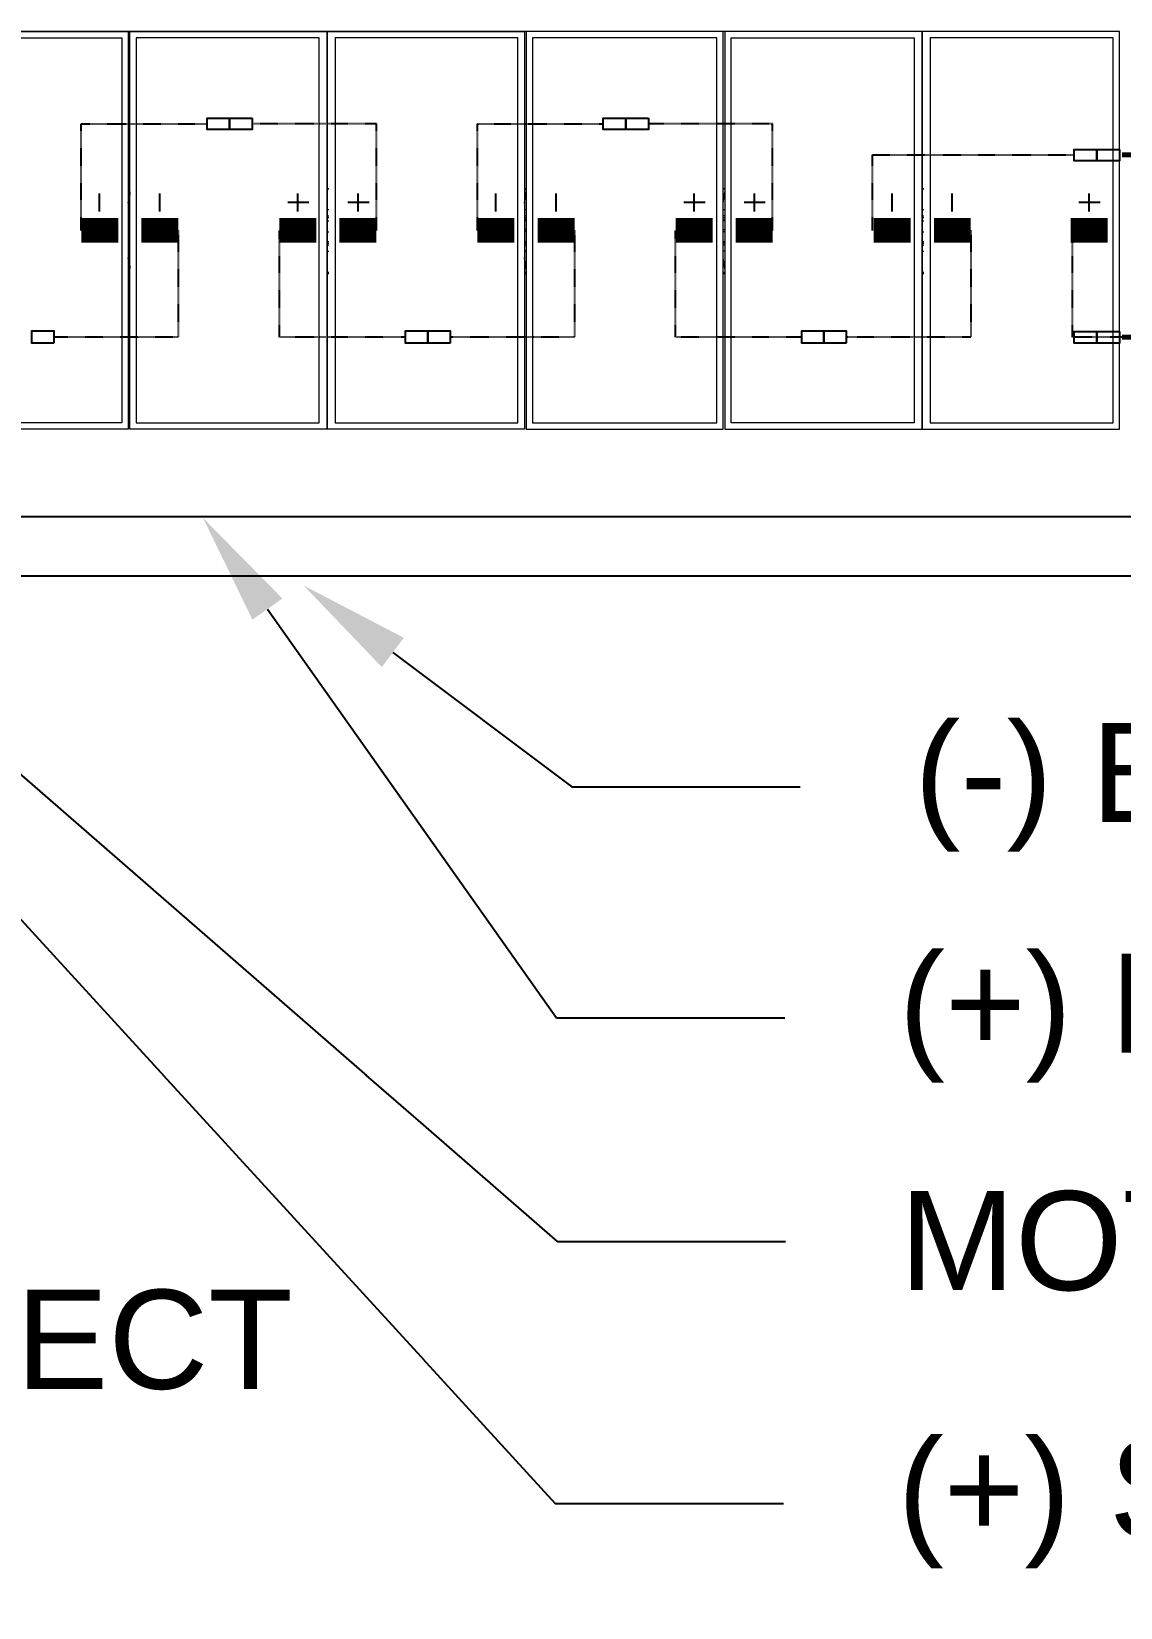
# Model space of a CAD drawing. Header units: feet. Extents: x -354 to 55127, y -297 to 4121.
# Drawn here: x 6268.5 to 6488.4, y 3419.9 to 3738.1 of the extents above; entities that cross this region are included whole.
import ezdxf
from ezdxf import colors
from ezdxf.entities.mleader import LeaderData, LeaderLine
from ezdxf.enums import TextEntityAlignment as Align
from ezdxf.lldxf.tags import DXFTag
from ezdxf.math import Vec2, Vec3

# ---------------------------------------------------------------- set-up
doc = ezdxf.new("R2018")
doc.units = ezdxf.units.FT
doc.header["$MEASUREMENT"] = 0
doc.linetypes.add('HIDDEN', pattern=[0.375, 0.25, -0.125])
for name, color, linetype in [('E-DC HARNESS-NEG', 170, 'DC HARNESS CABLE'), ('E-DC HARNESS-POS', 10, 'DC HARNESS CABLE'), ('E-HARN-COMP', 8, 'Continuous'), ('E-TRNK-CABL-NEG', 6, 'HIDDEN'), ('E-TRUNK-CABLE-POS', 6, 'HIDDEN'), ('G-ANNO-TEXT', 1, 'Continuous'), ('Polarity-Text', 7, 'Continuous')]:
    doc.layers.add(name, color=color, linetype=linetype)
doc.styles.add('NEI-A', font='arial.ttf')
doc.styles.get("Standard").update_dxf_attribs({"font": 'arial.ttf'})
tags = doc.linetypes.add('DC HARNESS CABLE', pattern='A,0.5,-0.2,["DH",Standard,S=0.1,R=0,X=-0.1,Y=-0.05],-0.2', length=0.9).pattern_tags.tags
tags[6] = DXFTag(74, 10)

# ---------------------------------------------------------------- blocks, each defined once
blk = doc.blocks.new('A$C47dfd34d')
at = {"lineweight": 5}
for points in [[(11.6112, 0.4133), (10.1696, 0.4133)], [(10.5812, 0.235), (10.5829, 0.2467), (10.5829, 0.2433)], [(10.7879, 0.235), (10.7879, 0.2467), (10.7879, 0.2433)], [(10.9929, 0.235), (10.9946, 0.2467), (10.9946, 0.2433)], [(11.1995, 0.235), (11.2012, 0.2467), (11.2012, 0.2433)], [(11.4062, 0.235), (11.4062, 0.2467), (11.4062, 0.2433)], [(10.5812, 0.2283), (10.5829, 0.2283)], [(10.5829, 0.2217), (10.5812, 0.2217)], [(10.5812, 0.22), (10.5829, 0.22)], [(10.5829, 0.2167), (10.5812, 0.2167), (10.5829, 0.2183)], [(10.7879, 0.2283), (10.7896, 0.2283)], [(10.7879, 0.2217), (10.7896, 0.2217)], [(10.7879, 0.22), (10.7896, 0.22)], [(10.7879, 0.2183), (10.7879, 0.2167), (10.7896, 0.2167)], [(10.9929, 0.2283), (10.9946, 0.2283)], [(10.9946, 0.2217), (10.9929, 0.2217)], [(10.9929, 0.22), (10.9946, 0.22)], [(10.9946, 0.2167), (10.9929, 0.2167), (10.9946, 0.2183)], [(11.1995, 0.2283), (11.2012, 0.2283)], [(11.2012, 0.2217), (11.1995, 0.2217)], [(11.1995, 0.22), (11.2012, 0.22)], [(11.2012, 0.2167), (11.1995, 0.2167), (11.2012, 0.2183)], [(11.4062, 0.2283), (11.4079, 0.2283)], [(11.4062, 0.2217), (11.4079, 0.2217)], [(11.4062, 0.22), (11.4079, 0.22)], [(11.4062, 0.2183), (11.4062, 0.2167), (11.4079, 0.2167)], [(10.5812, 0.2067), (10.5829, 0.2083)], [(10.5829, 0.205), (10.5812, 0.205)], [(10.7879, 0.2067), (10.7879, 0.2083)], [(10.7879, 0.205), (10.7896, 0.205)], [(10.9929, 0.2067), (10.9946, 0.2083)], [(10.9946, 0.205), (10.9929, 0.205)], [(11.1995, 0.2067), (11.2012, 0.2083)], [(11.2012, 0.205), (11.1995, 0.205)], [(11.4062, 0.2067), (11.4062, 0.2083)], [(11.4062, 0.205), (11.4079, 0.205)], [(10.5812, 0.195), (10.5829, 0.195)], [(10.5829, 0.1933), (10.5812, 0.1933)], [(10.5812, 0.1917), (10.5829, 0.1917)], [(10.5829, 0.185), (10.5812, 0.185)], [(10.7879, 0.195), (10.7896, 0.195)], [(10.7879, 0.1933), (10.7896, 0.1933)], [(10.7879, 0.1917), (10.7896, 0.1917)], [(10.7879, 0.185), (10.7896, 0.185)], [(10.9929, 0.195), (10.9946, 0.195)], [(10.9946, 0.1933), (10.9929, 0.1933)], [(10.9929, 0.1917), (10.9946, 0.1917)], [(10.9946, 0.185), (10.9929, 0.185)], [(11.1995, 0.195), (11.2012, 0.195)], [(11.2012, 0.1933), (11.1995, 0.1933)], [(11.1995, 0.1917), (11.2012, 0.1917)], [(11.2012, 0.185), (11.1995, 0.185)], [(11.4062, 0.195), (11.4079, 0.195)], [(11.4062, 0.1933), (11.4079, 0.1933)], [(11.4062, 0.1917), (11.4079, 0.1917)], [(11.4062, 0.185), (11.4079, 0.185)], [(10.5829, 0.17), (10.5829, 0.1667), (10.5812, 0.1783)], [(10.5829, 0.1667), (10.5829, 0.1667)], [(10.7879, 0.17), (10.7879, 0.1667), (10.7879, 0.1783)], [(10.7879, 0.1667), (10.7879, 0.1667)], [(10.9946, 0.17), (10.9946, 0.1667), (10.9929, 0.1783)], [(10.9946, 0.1667), (10.9946, 0.1667)], [(11.2012, 0.17), (11.2012, 0.1667), (11.1995, 0.1783)], [(11.2012, 0.1667), (11.2012, 0.1667)], [(11.4062, 0.17), (11.4062, 0.1667), (11.4062, 0.1783)], [(11.4062, 0.1667), (11.4062, 0.1667)], [(10.5812, 0.1633), (10.5829, 0.1633)], [(10.5812, 0.1617), (10.5829, 0.1617)], [(10.7879, 0.1633), (10.7896, 0.1633)], [(10.7879, 0.1617), (10.7896, 0.1617)], [(10.9929, 0.1633), (10.9946, 0.1633)], [(10.9929, 0.1617), (10.9946, 0.1617)], [(11.1995, 0.1633), (11.2012, 0.1633)], [(11.1995, 0.1617), (11.2012, 0.1617)], [(11.4062, 0.1633), (11.4079, 0.1633)], [(11.4062, 0.1617), (11.4079, 0.1617)]]:
    blk.add_lwpolyline(points, dxfattribs=at)
for points in [[(10.5812, 0.4133), (10.5812, 0), (10.3762, 0), (10.3762, 0.4133)], [(10.5829, 0.4133), (10.7879, 0.4133), (10.7879, 0), (10.5829, 0)], [(10.7879, 0.4133), (10.9929, 0.4133), (10.9929, 0), (10.7879, 0)], [(10.9946, 0), (11.1995, 0), (11.1995, 0.4133), (10.9946, 0.4133)], [(11.2012, 0.4133), (11.2012, 0), (11.4062, 0), (11.4062, 0.4133)], [(11.6112, 0.4133), (11.4062, 0.4133), (11.4062, 0), (11.6112, 0)], [(10.3829, 0.4067), (10.5746, 0.4067), (10.5746, 0.0067), (10.3829, 0.0067)], [(10.5896, 0.4067), (10.5896, 0.0067), (10.7796, 0.0067), (10.7796, 0.4067)], [(10.7962, 0.4067), (10.7962, 0.0067), (10.9862, 0.0067), (10.9862, 0.4067)], [(11.0012, 0.0067), (11.1929, 0.0067), (11.1929, 0.4067), (11.0012, 0.4067)], [(11.3979, 0.4067), (11.3979, 0.0067), (11.2079, 0.0067), (11.2079, 0.4067)], [(11.4145, 0.0067), (11.6045, 0.0067), (11.6045, 0.4067), (11.4145, 0.4067)], [(10.5829, 0.25), (10.5812, 0.25)], [(10.7896, 0.25), (10.7879, 0.25)], [(10.9946, 0.25), (10.9929, 0.25)], [(11.2012, 0.25), (11.1995, 0.25)], [(11.4079, 0.25), (11.4062, 0.25)]]:
    blk.add_lwpolyline(points, close=True, dxfattribs=at)
blk = doc.blocks.new('DETAIL_TITLE')
at = {"style": 'NEI-A', "flags": 8}
blk.add_attdef('#', text='', height=0.2, dxfattribs=at).set_placement((0.5922, -0.5109), align=Align.MIDDLE_CENTER)
at = {"lineweight": 30, "flags": 104}
blk.add_attdef('DETAIL_TITLE', text='', height=0.2, dxfattribs=at).set_placement((0.9099, -0.5251), align=Align.BOTTOM_LEFT)
at = {"style": 'NEI-A'}
for tag, p in [('SCALE:', (0.9386, -0.7379)), ('1"_=_', (1.5474, -0.7379))]:
    blk.add_attdef(tag, text='', height=0.1, dxfattribs=at).set_placement(p, align=Align.BOTTOM_LEFT)

msp = doc.modelspace()

# ---------------------------------------------------------------- linework, layer by layer
at = {"layer": 'E-DC HARNESS-NEG', "ltscale": 0.5}
msp.add_lwpolyline([(6166.88, 3628.17), (6819.36, 3628.17)], dxfattribs=at)
at = {"layer": 'E-DC HARNESS-POS', "ltscale": 0.5}
msp.add_lwpolyline([(6184.88, 3640.17), (6779.78, 3640.17)], dxfattribs=at)
at = {"layer": 'E-HARN-COMP'}
for points in [[(6308.54, 3720.63), (6308.54, 3718.31), (6303.97, 3718.31), (6303.97, 3720.63)], [(6313.1, 3720.63), (6313.1, 3718.31), (6308.54, 3718.31), (6308.54, 3720.63)], [(6388.54, 3720.63), (6388.54, 3718.31), (6383.97, 3718.31), (6383.97, 3720.63)], [(6393.1, 3720.63), (6393.1, 3718.31), (6388.54, 3718.31), (6388.54, 3720.63)], [(6483.62, 3714.3), (6483.62, 3711.97), (6479.06, 3711.97), (6479.06, 3714.3)], [(6488.18, 3714.3), (6488.18, 3711.97), (6483.62, 3711.97), (6483.62, 3714.3)], [(6273.1, 3675.24), (6273.1, 3677.56), (6268.54, 3677.56), (6268.54, 3675.24)], [(6348.54, 3675.24), (6348.54, 3677.56), (6343.98, 3677.56), (6343.98, 3675.24)], [(6353.1, 3675.24), (6353.1, 3677.56), (6348.54, 3677.56), (6348.54, 3675.24)], [(6428.54, 3675.24), (6428.54, 3677.56), (6423.98, 3677.56), (6423.98, 3675.24)], [(6433.1, 3675.24), (6433.1, 3677.56), (6428.54, 3677.56), (6428.54, 3675.24)], [(6483.62, 3677.49), (6483.62, 3675.17), (6479.06, 3675.17), (6479.06, 3677.49)], [(6488.18, 3677.49), (6488.18, 3675.17), (6483.62, 3675.17), (6483.62, 3677.49)]]:
    msp.add_lwpolyline(points, close=True, dxfattribs=at)
at = {"layer": 'E-HARN-COMP', "const_width": 5}
for points in [[(6278.58, 3697.94), (6286.04, 3697.94)], [(6298.17, 3697.94), (6290.72, 3697.94)], [(6318.58, 3697.94), (6326.03, 3697.94)], [(6338.18, 3697.94), (6330.72, 3697.94)], [(6358.58, 3697.94), (6366.04, 3697.94)], [(6378.17, 3697.94), (6370.72, 3697.94)], [(6398.58, 3697.94), (6406.03, 3697.94)], [(6418.18, 3697.94), (6410.72, 3697.94)], [(6438.58, 3697.94), (6446.04, 3697.94)], [(6458.17, 3697.94), (6450.72, 3697.94)], [(6485.78, 3697.94), (6478.33, 3697.94)]]:
    msp.add_lwpolyline(points, dxfattribs=at)
at = {"layer": 'E-TRNK-CABL-NEG', "ltscale": 0.1}
for points in [[(6278.58, 3697.94), (6278.58, 3719.47), (6303.97, 3719.47)], [(6358.58, 3697.94), (6358.58, 3719.47), (6383.97, 3719.47)], [(6438.3, 3697.94), (6438.3, 3713.17), (6478.93, 3713.17)], [(6298.17, 3697.94), (6298.17, 3676.4), (6273.1, 3676.4)], [(6378.17, 3697.94), (6378.17, 3676.4), (6353.1, 3676.4)], [(6458.17, 3697.94), (6458.17, 3676.4), (6433.1, 3676.4)]]:
    msp.add_lwpolyline(points, dxfattribs=at)
at = {"layer": 'E-TRNK-CABL-NEG', "color": 7, "linetype": 'Continuous', "ltscale": 0.1, "const_width": 1}
for points in [[(6488.69, 3713.18), (6535.48, 3713.18)], [(6488.69, 3676.4), (6535.48, 3676.4)]]:
    msp.add_lwpolyline(points, dxfattribs=at)
at = {"layer": 'E-TRUNK-CABLE-POS', "ltscale": 0.1}
for points in [[(6338.17, 3697.94), (6338.17, 3719.47), (6313.1, 3719.47)], [(6418.17, 3697.94), (6418.17, 3719.47), (6393.1, 3719.47)], [(6343.97, 3676.4), (6318.58, 3676.4), (6318.58, 3697.94)], [(6423.97, 3676.4), (6398.58, 3676.4), (6398.58, 3697.94)], [(6533.45, 3676.4), (6478.74, 3676.4), (6478.74, 3697.94)]]:
    msp.add_lwpolyline(points, dxfattribs=at)
at = {"layer": 'Polarity-Text'}
for p, q in [((6282.23, 3705.4), (6282.23, 3701.78)), ((6294.37, 3705.4), (6294.37, 3701.78)), ((6322.27, 3705.4), (6322.27, 3701.78)), ((6334.41, 3705.4), (6334.41, 3701.78)), ((6362.23, 3705.4), (6362.23, 3701.78)), ((6374.37, 3705.4), (6374.37, 3701.78)), ((6402.27, 3705.4), (6402.27, 3701.78)), ((6414.41, 3705.4), (6414.41, 3701.78)), ((6442.23, 3705.4), (6442.23, 3701.78)), ((6454.37, 3705.4), (6454.37, 3701.78)), ((6482.02, 3705.4), (6482.02, 3701.78)), ((6324.55, 3703.59), (6320.27, 3703.59)), ((6336.69, 3703.59), (6332.41, 3703.59)), ((6404.55, 3703.59), (6400.27, 3703.59)), ((6416.69, 3703.59), (6412.41, 3703.59)), ((6484.29, 3703.59), (6480.02, 3703.59))]:
    msp.add_line(p, q, dxfattribs=at)

# ---------------------------------------------------------------- block references
at = {"xscale": 194.318304, "yscale": 194.318304, "zscale": 194.318304}
msp.add_blockref('A$C47dfd34d', (4231.93, 3657.78), dxfattribs=at)
at = {"layer": 'G-ANNO-TEXT'}
ref = msp.add_blockref('DETAIL_TITLE', (64.44, 3394.18), dxfattribs=dict(at, xscale=128.9267043143703, yscale=128.9267043143703, zscale=128.9267043143703))
lines = msp.add_mtext('{\\LDC BLOCK TYPE-1 (3) STRINGS (78) MODULES [580W] }', dxfattribs={"layer": '0', "insert": (181.75, 3365.15), "char_height": 1362.0506, "attachment_point": 1})
ref.add_attrib('DETAIL_TITLE', '', (181.75, 3365.15)).embed_mtext(lines)

# ---------------------------------------------------------------- texts
at = {"layer": 'G-ANNO-TEXT', "insert": (6337.74, 3463.74, -22.9), "char_height": 20, "width": 320.0701, "attachment_point": 9, "style": 'NEI-A', "bg_fill": 3, "box_fill_scale": 1.5, "bg_fill_color": 256, "bg_fill_transparency": 0}
msp.add_mtext('\\pxqc;TO LOAD \\PBREAK DISCONNECT', dxfattribs=at)

# ---------------------------------------------------------------- next in the draw order: leaders
at = {"layer": 'G-ANNO-TEXT'}
ml = msp.add_multileader_mtext('Standard', dxfattribs=at)
ml.set_content('MOTOR GAP STRING JUMPER', color=256, style='NEI-A')
ml.set_leader_properties()
ml.build(insert=Vec2(0, 0))
ml.multileader.update_dxf_attribs({"dogleg_length": 0.36, "arrow_head_size": 22.51})
ctx = ml.context
ctx.base_point, ctx.char_height, ctx.arrow_head_size, ctx.landing_gap_size, ctx.plane_origin = Vec3(6420.79, 3493.78, -22.9), 20, 22.51, 23.05, Vec3(13801.38, -1892.66, -22.9)
notes = []
notes.append((ctx, [(0, (1, 1, 0), (6374.69, 3493.78, -22.9), (1, 0), 46.1, [(0, [(6165.09, 3676.14, -22.9)], 0, [])])]))
ctx.mtext.insert, ctx.mtext.width, ctx.mtext.flow_direction = Vec3(6443.84, 3503.95, -22.9), 406.5438, 5
ctx.mtext.has_bg_fill, ctx.mtext.bg_color, ctx.mtext.bg_scale_factor, ctx.mtext.bg_transparency, ctx.mtext.use_window_bg_color = 1, -1073741824, 1.5, 0, 1
for ctx, leaders in notes:
    for number, flags, end, landing, length, lines in leaders:
        leader = LeaderData()
        leader.index, (leader.has_last_leader_line, leader.has_dogleg_vector, leader.attachment_direction) = number, flags
        leader.last_leader_point, leader.dogleg_vector, leader.dogleg_length = Vec3(end), Vec3(landing), length
        for number, points, colour, breaks in lines:
            line = LeaderLine()
            line.index, line.vertices, line.color, line.breaks = number, Vec3.list(points), colors.encode_raw_color(colour), breaks
            leader.lines.append(line)
        ctx.leaders.append(leader)

# ---------------------------------------------------------------- next in the draw order: leaders
ml = msp.add_multileader_mtext('Standard', dxfattribs=at)
ml.set_content('(+) SHORT BLA HARNESS', color=256, style='NEI-A')
ml.set_leader_properties()
ml.build(insert=Vec2(0, 0))
ml.multileader.update_dxf_attribs({"dogleg_length": 0.36, "arrow_head_size": 22.51})
ctx = ml.context
ctx.base_point, ctx.char_height, ctx.arrow_head_size, ctx.landing_gap_size, ctx.plane_origin = Vec3(6420.36, 3440.89, -22.9), 20, 22.51, 23.05, Vec3(13733.12, -1862.49, -22.9)
notes = []
notes.append((ctx, [(0, (1, 1, 0), (6374.26, 3440.89, -22.9), (1, 0), 46.1, [(1, [(6182.07, 3650.9, -22.9)], 0, [])])]))
ctx.mtext.insert, ctx.mtext.width, ctx.mtext.defined_height, ctx.mtext.flow_direction = Vec3(6443.41, 3453.83, -22.9), 359.2582, 23.35, 5
ctx.mtext.has_bg_fill, ctx.mtext.bg_color, ctx.mtext.bg_scale_factor, ctx.mtext.bg_transparency, ctx.mtext.use_window_bg_color = 1, -1073741824, 1.5, 0, 1
for ctx, leaders in notes:
    for number, flags, end, landing, length, lines in leaders:
        leader = LeaderData()
        leader.index, (leader.has_last_leader_line, leader.has_dogleg_vector, leader.attachment_direction) = number, flags
        leader.last_leader_point, leader.dogleg_vector, leader.dogleg_length = Vec3(end), Vec3(landing), length
        for number, points, colour, breaks in lines:
            line = LeaderLine()
            line.index, line.vertices, line.color, line.breaks = number, Vec3.list(points), colors.encode_raw_color(colour), breaks
            leader.lines.append(line)
        ctx.leaders.append(leader)

# ---------------------------------------------------------------- next in the draw order: leaders
ml = msp.add_multileader_mtext('Standard', dxfattribs=at)
ml.set_content('(+) BLA HARNESS', color=256, style='NEI-A')
ml.set_leader_properties()
ml.build(insert=Vec2(0, 0))
ml.multileader.update_dxf_attribs({"dogleg_length": 0.36, "arrow_head_size": 22.51})
ctx = ml.context
ctx.base_point, ctx.char_height, ctx.arrow_head_size, ctx.landing_gap_size, ctx.plane_origin = Vec3(6420.6, 3538.94), 20, 22.51, 23.05, Vec3(13861.98, -1870.46)
notes = []
notes.append((ctx, [(0, (1, 1, 0), (6374.5, 3538.94), (1, 0), 46.1, [(1, [(6303.18, 3639.86)], 0, [])])]))
ctx.mtext.insert, ctx.mtext.width, ctx.mtext.flow_direction = Vec3(6443.65, 3551.88), 246.7091, 5
ctx.mtext.has_bg_fill, ctx.mtext.bg_color, ctx.mtext.bg_scale_factor, ctx.mtext.bg_transparency, ctx.mtext.use_window_bg_color = 1, -1073741824, 1.5, 0, 1
for ctx, leaders in notes:
    for number, flags, end, landing, length, lines in leaders:
        leader = LeaderData()
        leader.index, (leader.has_last_leader_line, leader.has_dogleg_vector, leader.attachment_direction) = number, flags
        leader.last_leader_point, leader.dogleg_vector, leader.dogleg_length = Vec3(end), Vec3(landing), length
        for number, points, colour, breaks in lines:
            line = LeaderLine()
            line.index, line.vertices, line.color, line.breaks = number, Vec3.list(points), colors.encode_raw_color(colour), breaks
            leader.lines.append(line)
        ctx.leaders.append(leader)

# ---------------------------------------------------------------- next in the draw order: leaders
ml = msp.add_multileader_mtext('Standard', dxfattribs=at)
ml.set_content('(-) BLA HARNESS', color=256, style='NEI-A')
ml.set_leader_properties()
ml.build(insert=Vec2(0, 0))
ml.multileader.update_dxf_attribs({"dogleg_length": 0.36, "arrow_head_size": 22.51})
ctx = ml.context
ctx.base_point, ctx.char_height, ctx.arrow_head_size, ctx.landing_gap_size, ctx.plane_origin = Vec3(6423.74, 3585.56), 20, 22.51, 23.05, Vec3(13882.29, -1885.5)
notes = []
notes.append((ctx, [(0, (1, 1, 0), (6377.64, 3585.56), (1, 0), 46.1, [(1, [(6323.49, 3626.23)], 0, [])])]))
ctx.mtext.insert, ctx.mtext.width, ctx.mtext.flow_direction = Vec3(6446.79, 3598.5), 243.1252, 5
ctx.mtext.has_bg_fill, ctx.mtext.bg_color, ctx.mtext.bg_scale_factor, ctx.mtext.bg_transparency, ctx.mtext.use_window_bg_color = 1, -1073741824, 1.5, 0, 1
for ctx, leaders in notes:
    for number, flags, end, landing, length, lines in leaders:
        leader = LeaderData()
        leader.index, (leader.has_last_leader_line, leader.has_dogleg_vector, leader.attachment_direction) = number, flags
        leader.last_leader_point, leader.dogleg_vector, leader.dogleg_length = Vec3(end), Vec3(landing), length
        for number, points, colour, breaks in lines:
            line = LeaderLine()
            line.index, line.vertices, line.color, line.breaks = number, Vec3.list(points), colors.encode_raw_color(colour), breaks
            leader.lines.append(line)
        ctx.leaders.append(leader)

doc.saveas('drawing.dxf')
